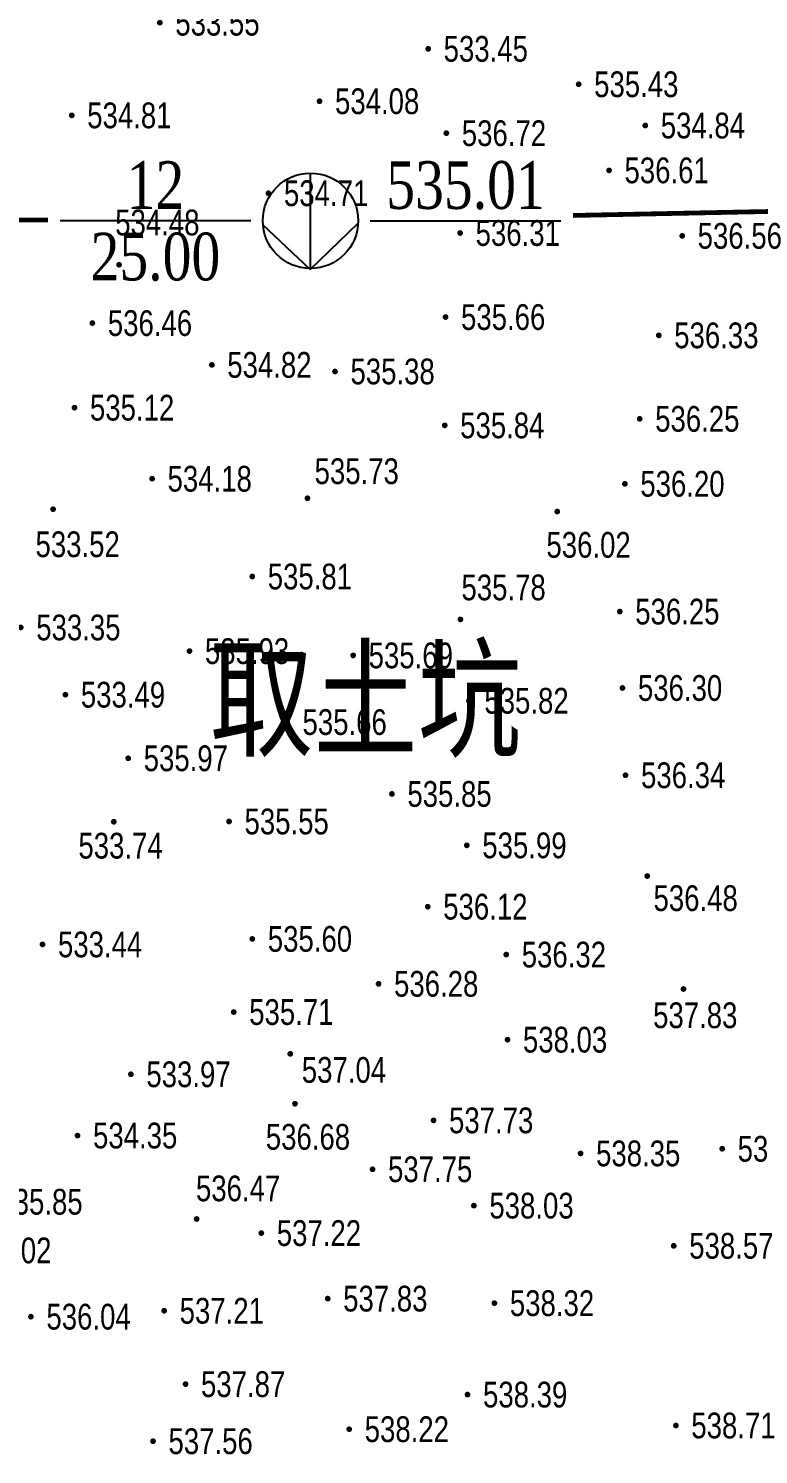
# Model space of a CAD drawing. Header units: millimetres. Extents: x 7408 to 22184, y -2085 to 5798.
# Drawn here: x 7679.1 to 7709.7, y -1968 to -1908.1 of the extents above; entities that cross this region are included whole.
import ezdxf
from ezdxf.enums import TextEntityAlignment as Align

# ---------------------------------------------------------------- set-up
doc = ezdxf.new("R2010")
doc.units = ezdxf.units.MM
doc.linetypes.add('DASHDOT', pattern=[1, 0.5, -0.25, 0, -0.25])
doc.linetypes.add('PMX', pattern=[13, 10, -1, 0, -1, 0, -1])
for name, color, linetype in [('GCD', 252, 'Continuous'), ('KTD', 7, 'Continuous'), ('道路-中心线', 12, 'DASHDOT')]:
    doc.layers.add(name, color=color, linetype=linetype)
doc.styles.add('DZNUM', font='TIMES.TTF')
doc.styles.add('HZ', font='jzfz_ena.shx', dxfattribs={"width": 0.7, "bigfont": 'jzfz_cna.shx'})

# ---------------------------------------------------------------- blocks, each defined once
blk = doc.blocks.new('tl_bgk')
for p, q in [((-0.02, 2), (-0.02, -2.046)), ((-0.02, -2.046), (-1.992, -0.174)), ((-0.02, -2.046), (1.998, -0.093))]:
    blk.add_line(p, q)
blk.add_circle((0, 0), 2)
blk = doc.blocks.new('GC200')
at = {"linetype": 'Continuous', "const_width": 0.2, "flags": 128}
blk.add_lwpolyline([(-0.1, 0, 1), (0.1, 0, 1)], format="xyb", close=True, dxfattribs=at)
blk = doc.blocks.new('122121')
at = {"layer": 'GCD', "color": 252, "linetype": 'Continuous', "lineweight": 5}
ref = blk.add_blockref('GC200', (7684.583, -1907.906, 266.773), dxfattribs=dict(at, xscale=0.6, yscale=0.6, zscale=0.6))
ref.add_attrib('height', '533.55', dxfattribs={"linetype": 'Continuous', "height": 1.08, "style": 'HZ', "width": 0.8}).set_placement((7685.231, -1907.906, 266.773), align=Align.MIDDLE_LEFT)
ref = blk.add_blockref('GC200', (7695.831, -1909.002, 266.724), dxfattribs=dict(at, xscale=0.6, yscale=0.6, zscale=0.6))
ref.add_attrib('height', '533.45', dxfattribs={"linetype": 'Continuous', "height": 1.08, "style": 'HZ', "width": 0.8}).set_placement((7696.479, -1909.002, 266.724), align=Align.MIDDLE_LEFT)
ref = blk.add_blockref('GC200', (7702.14, -1910.489, 267.716), dxfattribs=dict(at, xscale=0.6, yscale=0.6, zscale=0.6))
ref.add_attrib('height', '535.43', dxfattribs={"linetype": 'Continuous', "height": 1.08, "style": 'HZ', "width": 0.8}).set_placement((7702.788, -1910.489, 267.716), align=Align.MIDDLE_LEFT)
ref = blk.add_blockref('GC200', (7691.276, -1911.201, 267.041), dxfattribs=dict(at, xscale=0.6, yscale=0.6, zscale=0.6))
ref.add_attrib('height', '534.08', dxfattribs={"linetype": 'Continuous', "height": 1.08, "style": 'HZ', "width": 0.8}).set_placement((7691.925, -1911.201, 267.041), align=Align.MIDDLE_LEFT)
ref = blk.add_blockref('GC200', (7680.889, -1911.793, 267.404), dxfattribs=dict(at, xscale=0.6, yscale=0.6, zscale=0.6))
ref.add_attrib('height', '534.81', dxfattribs={"linetype": 'Continuous', "height": 1.08, "style": 'HZ', "width": 0.8}).set_placement((7681.537, -1911.793, 267.404), align=Align.MIDDLE_LEFT)
ref = blk.add_blockref('GC200', (7704.933, -1912.219, 267.421), dxfattribs=dict(at, xscale=0.6, yscale=0.6, zscale=0.6))
ref.add_attrib('height', '534.84', dxfattribs={"linetype": 'Continuous', "height": 1.08, "style": 'HZ', "width": 0.8}).set_placement((7705.581, -1912.219, 267.421), align=Align.MIDDLE_LEFT)
ref = blk.add_blockref('GC200', (7696.592, -1912.541, 268.361), dxfattribs=dict(at, xscale=0.6, yscale=0.6, zscale=0.6))
ref.add_attrib('height', '536.72', dxfattribs={"linetype": 'Continuous', "height": 1.08, "style": 'HZ', "width": 0.8}).set_placement((7697.24, -1912.541, 268.361), align=Align.MIDDLE_LEFT)
ref = blk.add_blockref('GC200', (7703.412, -1914.1, 268.307), dxfattribs=dict(at, xscale=0.6, yscale=0.6, zscale=0.6))
ref.add_attrib('height', '536.61', dxfattribs={"linetype": 'Continuous', "height": 1.08, "style": 'HZ', "width": 0.8}).set_placement((7704.06, -1914.1, 268.307), align=Align.MIDDLE_LEFT)
ref = blk.add_blockref('GC200', (7689.136, -1915.061, 267.355), dxfattribs=dict(at, xscale=0.6, yscale=0.6, zscale=0.6))
ref.add_attrib('height', '534.71', dxfattribs={"linetype": 'Continuous', "height": 1.08, "style": 'HZ', "width": 0.8}).set_placement((7689.785, -1915.061, 267.355), align=Align.MIDDLE_LEFT)
ref = blk.add_blockref('GC200', (7682.872, -1918.059, 267.241), dxfattribs=dict(at, xscale=0.6, yscale=0.6, zscale=0.6))
ref.add_attrib('height', '534.48', dxfattribs={"linetype": 'Continuous', "height": 1.08, "style": 'HZ', "width": 0.8}).set_placement((7682.711, -1916.288, 267.241), align=Align.MIDDLE_LEFT)
ref = blk.add_blockref('GC200', (7697.171, -1916.728, 268.156), dxfattribs=dict(at, xscale=0.6, yscale=0.6, zscale=0.6))
ref.add_attrib('height', '536.31', dxfattribs={"linetype": 'Continuous', "height": 1.08, "style": 'HZ', "width": 0.8}).set_placement((7697.819, -1916.728, 268.156), align=Align.MIDDLE_LEFT)
ref = blk.add_blockref('GC200', (7706.48, -1916.847, 268.279), dxfattribs=dict(at, xscale=0.6, yscale=0.6, zscale=0.6))
ref.add_attrib('height', '536.56', dxfattribs={"linetype": 'Continuous', "height": 1.08, "style": 'HZ', "width": 0.8}).set_placement((7707.128, -1916.847, 268.279), align=Align.MIDDLE_LEFT)
ref = blk.add_blockref('GC200', (7681.752, -1920.506, 268.229), dxfattribs=dict(at, xscale=0.6, yscale=0.6, zscale=0.6))
ref.add_attrib('height', '536.46', dxfattribs={"linetype": 'Continuous', "height": 1.08, "style": 'HZ', "width": 0.8}).set_placement((7682.401, -1920.506, 268.229), align=Align.MIDDLE_LEFT)
ref = blk.add_blockref('GC200', (7696.56, -1920.253, 267.83), dxfattribs=dict(at, xscale=0.6, yscale=0.6, zscale=0.6))
ref.add_attrib('height', '535.66', dxfattribs={"linetype": 'Continuous', "height": 1.08, "style": 'HZ', "width": 0.8}).set_placement((7697.208, -1920.253, 267.83), align=Align.MIDDLE_LEFT)
ref = blk.add_blockref('GC200', (7705.497, -1921.021, 268.164), dxfattribs=dict(at, xscale=0.6, yscale=0.6, zscale=0.6))
ref.add_attrib('height', '536.33', dxfattribs={"linetype": 'Continuous', "height": 1.08, "style": 'HZ', "width": 0.8}).set_placement((7706.145, -1921.021, 268.164), align=Align.MIDDLE_LEFT)
ref = blk.add_blockref('GC200', (7686.76, -1922.26, 267.408), dxfattribs=dict(at, xscale=0.6, yscale=0.6, zscale=0.6))
ref.add_attrib('height', '534.82', dxfattribs={"linetype": 'Continuous', "height": 1.08, "style": 'HZ', "width": 0.8}).set_placement((7687.408, -1922.26, 267.408), align=Align.MIDDLE_LEFT)
ref = blk.add_blockref('GC200', (7691.925, -1922.535, 267.691), dxfattribs=dict(at, xscale=0.6, yscale=0.6, zscale=0.6))
ref.add_attrib('height', '535.38', dxfattribs={"linetype": 'Continuous', "height": 1.08, "style": 'HZ', "width": 0.8}).set_placement((7692.573, -1922.535, 267.691), align=Align.MIDDLE_LEFT)
ref = blk.add_blockref('GC200', (7681.004, -1924.055, 267.56), dxfattribs=dict(at, xscale=0.6, yscale=0.6, zscale=0.6))
ref.add_attrib('height', '535.12', dxfattribs={"linetype": 'Continuous', "height": 1.08, "style": 'HZ', "width": 0.8}).set_placement((7681.652, -1924.055, 267.56), align=Align.MIDDLE_LEFT)
ref = blk.add_blockref('GC200', (7696.523, -1924.797, 267.921), dxfattribs=dict(at, xscale=0.6, yscale=0.6, zscale=0.6))
ref.add_attrib('height', '535.84', dxfattribs={"linetype": 'Continuous', "height": 1.08, "style": 'HZ', "width": 0.8}).set_placement((7697.171, -1924.797, 267.921), align=Align.MIDDLE_LEFT)
ref = blk.add_blockref('GC200', (7704.698, -1924.524, 268.127), dxfattribs=dict(at, xscale=0.6, yscale=0.6, zscale=0.6))
ref.add_attrib('height', '536.25', dxfattribs={"linetype": 'Continuous', "height": 1.08, "style": 'HZ', "width": 0.8}).set_placement((7705.346, -1924.524, 268.127), align=Align.MIDDLE_LEFT)
ref = blk.add_blockref('GC200', (7684.257, -1927.035, 267.089), dxfattribs=dict(at, xscale=0.6, yscale=0.6, zscale=0.6))
ref.add_attrib('height', '534.18', dxfattribs={"linetype": 'Continuous', "height": 1.08, "style": 'HZ', "width": 0.8}).set_placement((7684.905, -1927.035, 267.089), align=Align.MIDDLE_LEFT)
ref = blk.add_blockref('GC200', (7690.769, -1927.856, 267.863), dxfattribs=dict(at, xscale=0.6, yscale=0.6, zscale=0.6))
ref.add_attrib('height', '535.73', dxfattribs={"linetype": 'Continuous', "height": 1.08, "style": 'HZ', "width": 0.8}).set_placement((7691.069, -1926.719, 267.863), align=Align.MIDDLE_LEFT)
ref = blk.add_blockref('GC200', (7704.076, -1927.248, 268.099), dxfattribs=dict(at, xscale=0.6, yscale=0.6, zscale=0.6))
ref.add_attrib('height', '536.20', dxfattribs={"linetype": 'Continuous', "height": 1.08, "style": 'HZ', "width": 0.8}).set_placement((7704.724, -1927.248, 268.099), align=Align.MIDDLE_LEFT)
ref = blk.add_blockref('GC200', (7680.106, -1928.314, 266.758), dxfattribs=dict(at, xscale=0.6, yscale=0.6, zscale=0.6))
ref.add_attrib('height', '533.52', dxfattribs={"linetype": 'Continuous', "height": 1.08, "style": 'HZ', "width": 0.8}).set_placement((7679.369, -1929.785, 266.758), align=Align.MIDDLE_LEFT)
ref = blk.add_blockref('GC200', (7701.243, -1928.412, 268.01), dxfattribs=dict(at, xscale=0.6, yscale=0.6, zscale=0.6))
ref.add_attrib('height', '536.02', dxfattribs={"linetype": 'Continuous', "height": 1.08, "style": 'HZ', "width": 0.8}).set_placement((7700.788, -1929.81, 268.01), align=Align.MIDDLE_LEFT)
ref = blk.add_blockref('GC200', (7688.457, -1931.136, 267.904), dxfattribs=dict(at, xscale=0.6, yscale=0.6, zscale=0.6))
ref.add_attrib('height', '535.81', dxfattribs={"linetype": 'Continuous', "height": 1.08, "style": 'HZ', "width": 0.8}).set_placement((7689.105, -1931.136, 267.904), align=Align.MIDDLE_LEFT)
ref = blk.add_blockref('GC200', (7697.182, -1932.935, 267.892), dxfattribs=dict(at, xscale=0.6, yscale=0.6, zscale=0.6))
ref.add_attrib('height', '535.78', dxfattribs={"linetype": 'Continuous', "height": 1.08, "style": 'HZ', "width": 0.8}).set_placement((7697.226, -1931.594, 267.892), align=Align.MIDDLE_LEFT)
ref = blk.add_blockref('GC200', (7703.862, -1932.609, 268.127), dxfattribs=dict(at, xscale=0.6, yscale=0.6, zscale=0.6))
ref.add_attrib('height', '536.25', dxfattribs={"linetype": 'Continuous', "height": 1.08, "style": 'HZ', "width": 0.8}).set_placement((7704.51, -1932.609, 268.127), align=Align.MIDDLE_LEFT)
ref = blk.add_blockref('GC200', (7678.752, -1933.274, 266.677), dxfattribs=dict(at, xscale=0.6, yscale=0.6, zscale=0.6))
ref.add_attrib('height', '533.35', dxfattribs={"linetype": 'Continuous', "height": 1.08, "style": 'HZ', "width": 0.8}).set_placement((7679.4, -1933.274, 266.677), align=Align.MIDDLE_LEFT)
ref = blk.add_blockref('GC200', (7685.824, -1934.266, 267.965), dxfattribs=dict(at, xscale=0.6, yscale=0.6, zscale=0.6))
ref.add_attrib('height', '535.93', dxfattribs={"linetype": 'Continuous', "height": 1.08, "style": 'HZ', "width": 0.8}).set_placement((7686.472, -1934.266, 267.965), align=Align.MIDDLE_LEFT)
ref = blk.add_blockref('GC200', (7692.686, -1934.446, 267.847), dxfattribs=dict(at, xscale=0.6, yscale=0.6, zscale=0.6))
ref.add_attrib('height', '535.69', dxfattribs={"linetype": 'Continuous', "height": 1.08, "style": 'HZ', "width": 0.8}).set_placement((7693.335, -1934.446, 267.847), align=Align.MIDDLE_LEFT)
ref = blk.add_blockref('GC200', (7680.622, -1936.094, 266.743), dxfattribs=dict(at, xscale=0.6, yscale=0.6, zscale=0.6))
ref.add_attrib('height', '533.49', dxfattribs={"linetype": 'Continuous', "height": 1.08, "style": 'HZ', "width": 0.8}).set_placement((7681.27, -1936.094, 266.743), align=Align.MIDDLE_LEFT)
ref = blk.add_blockref('GC200', (7703.975, -1935.813, 268.148), dxfattribs=dict(at, xscale=0.6, yscale=0.6, zscale=0.6))
ref.add_attrib('height', '536.30', dxfattribs={"linetype": 'Continuous', "height": 1.08, "style": 'HZ', "width": 0.8}).set_placement((7704.624, -1935.813, 268.148), align=Align.MIDDLE_LEFT)
ref = blk.add_blockref('GC200', (7697.538, -1936.348, 267.912), dxfattribs=dict(at, xscale=0.6, yscale=0.6, zscale=0.6))
ref.add_attrib('height', '535.82', dxfattribs={"linetype": 'Continuous', "height": 1.08, "style": 'HZ', "width": 0.8}).set_placement((7698.187, -1936.348, 267.912), align=Align.MIDDLE_LEFT)
ref = blk.add_blockref('GC200', (7689.915, -1937.242, 267.828), dxfattribs=dict(at, xscale=0.6, yscale=0.6, zscale=0.6))
ref.add_attrib('height', '535.66', dxfattribs={"linetype": 'Continuous', "height": 1.08, "style": 'HZ', "width": 0.8}).set_placement((7690.563, -1937.242, 267.828), align=Align.MIDDLE_LEFT)
ref = blk.add_blockref('GC200', (7683.257, -1938.762, 267.985), dxfattribs=dict(at, xscale=0.6, yscale=0.6, zscale=0.6))
ref.add_attrib('height', '535.97', dxfattribs={"linetype": 'Continuous', "height": 1.08, "style": 'HZ', "width": 0.8}).set_placement((7683.905, -1938.762, 267.985), align=Align.MIDDLE_LEFT)
ref = blk.add_blockref('GC200', (7704.105, -1939.474, 268.172), dxfattribs=dict(at, xscale=0.6, yscale=0.6, zscale=0.6))
ref.add_attrib('height', '536.34', dxfattribs={"linetype": 'Continuous', "height": 1.08, "style": 'HZ', "width": 0.8}).set_placement((7704.754, -1939.474, 268.172), align=Align.MIDDLE_LEFT)
ref = blk.add_blockref('GC200', (7694.311, -1940.258, 267.924), dxfattribs=dict(at, xscale=0.6, yscale=0.6, zscale=0.6))
ref.add_attrib('height', '535.85', dxfattribs={"linetype": 'Continuous', "height": 1.08, "style": 'HZ', "width": 0.8}).set_placement((7694.959, -1940.258, 267.924), align=Align.MIDDLE_LEFT)
ref = blk.add_blockref('GC200', (7687.484, -1941.414, 267.776), dxfattribs=dict(at, xscale=0.6, yscale=0.6, zscale=0.6))
ref.add_attrib('height', '535.55', dxfattribs={"linetype": 'Continuous', "height": 1.08, "style": 'HZ', "width": 0.8}).set_placement((7688.132, -1941.414, 267.776), align=Align.MIDDLE_LEFT)
ref = blk.add_blockref('GC200', (7682.651, -1941.424, 266.871), dxfattribs=dict(at, xscale=0.6, yscale=0.6, zscale=0.6))
ref.add_attrib('height', '533.74', dxfattribs={"linetype": 'Continuous', "height": 1.08, "style": 'HZ', "width": 0.8}).set_placement((7681.168, -1942.428, 266.871), align=Align.MIDDLE_LEFT)
ref = blk.add_blockref('GC200', (7697.452, -1942.414, 267.993), dxfattribs=dict(at, xscale=0.6, yscale=0.6, zscale=0.6))
ref.add_attrib('height', '535.99', dxfattribs={"linetype": 'Continuous', "height": 1.08, "style": 'HZ', "width": 0.8}).set_placement((7698.1, -1942.414, 267.993), align=Align.MIDDLE_LEFT)
ref = blk.add_blockref('GC200', (7705.016, -1943.701, 268.241), dxfattribs=dict(at, xscale=0.6, yscale=0.6, zscale=0.6))
ref.add_attrib('height', '536.48', dxfattribs={"linetype": 'Continuous', "height": 1.08, "style": 'HZ', "width": 0.8}).set_placement((7705.277, -1944.628, 268.241), align=Align.MIDDLE_LEFT)
ref = blk.add_blockref('GC200', (7695.812, -1944.987, 268.058), dxfattribs=dict(at, xscale=0.6, yscale=0.6, zscale=0.6))
ref.add_attrib('height', '536.12', dxfattribs={"linetype": 'Continuous', "height": 1.08, "style": 'HZ', "width": 0.8}).set_placement((7696.461, -1944.987, 268.058), align=Align.MIDDLE_LEFT)
ref = blk.add_blockref('GC200', (7688.458, -1946.339, 267.8), dxfattribs=dict(at, xscale=0.6, yscale=0.6, zscale=0.6))
ref.add_attrib('height', '535.60', dxfattribs={"linetype": 'Continuous', "height": 1.08, "style": 'HZ', "width": 0.8}).set_placement((7689.107, -1946.339, 267.8), align=Align.MIDDLE_LEFT)
ref = blk.add_blockref('GC200', (7679.664, -1946.569, 266.72), dxfattribs=dict(at, xscale=0.6, yscale=0.6, zscale=0.6))
ref.add_attrib('height', '533.44', dxfattribs={"linetype": 'Continuous', "height": 1.08, "style": 'HZ', "width": 0.8}).set_placement((7680.312, -1946.569, 266.72), align=Align.MIDDLE_LEFT)
ref = blk.add_blockref('GC200', (7699.105, -1946.997, 268.158), dxfattribs=dict(at, xscale=0.6, yscale=0.6, zscale=0.6))
ref.add_attrib('height', '536.32', dxfattribs={"linetype": 'Continuous', "height": 1.08, "style": 'HZ', "width": 0.8}).set_placement((7699.753, -1946.997, 268.158), align=Align.MIDDLE_LEFT)
ref = blk.add_blockref('GC200', (7693.752, -1948.223, 268.139), dxfattribs=dict(at, xscale=0.6, yscale=0.6, zscale=0.6))
ref.add_attrib('height', '536.28', dxfattribs={"linetype": 'Continuous', "height": 1.08, "style": 'HZ', "width": 0.8}).set_placement((7694.4, -1948.223, 268.139), align=Align.MIDDLE_LEFT)
ref = blk.add_blockref('GC200', (7706.532, -1948.44, 268.913), dxfattribs=dict(at, xscale=0.6, yscale=0.6, zscale=0.6))
ref.add_attrib('height', '537.83', dxfattribs={"linetype": 'Continuous', "height": 1.08, "style": 'HZ', "width": 0.8}).set_placement((7705.26, -1949.541, 268.913), align=Align.MIDDLE_LEFT)
ref = blk.add_blockref('GC200', (7687.679, -1949.406, 267.853), dxfattribs=dict(at, xscale=0.6, yscale=0.6, zscale=0.6))
ref.add_attrib('height', '535.71', dxfattribs={"linetype": 'Continuous', "height": 1.08, "style": 'HZ', "width": 0.8}).set_placement((7688.327, -1949.406, 267.853), align=Align.MIDDLE_LEFT)
ref = blk.add_blockref('GC200', (7699.156, -1950.566, 269.014), dxfattribs=dict(at, xscale=0.6, yscale=0.6, zscale=0.6))
ref.add_attrib('height', '538.03', dxfattribs={"linetype": 'Continuous', "height": 1.08, "style": 'HZ', "width": 0.8}).set_placement((7699.804, -1950.566, 269.014), align=Align.MIDDLE_LEFT)
ref = blk.add_blockref('GC200', (7690.048, -1951.159, 268.519), dxfattribs=dict(at, xscale=0.6, yscale=0.6, zscale=0.6))
ref.add_attrib('height', '537.04', dxfattribs={"linetype": 'Continuous', "height": 1.08, "style": 'HZ', "width": 0.8}).set_placement((7690.533, -1951.834, 268.519), align=Align.MIDDLE_LEFT)
ref = blk.add_blockref('GC200', (7683.369, -1952.017, 266.986), dxfattribs=dict(at, xscale=0.6, yscale=0.6, zscale=0.6))
ref.add_attrib('height', '533.97', dxfattribs={"linetype": 'Continuous', "height": 1.08, "style": 'HZ', "width": 0.8}).set_placement((7684.017, -1952.017, 266.986), align=Align.MIDDLE_LEFT)
ref = blk.add_blockref('GC200', (7690.248, -1953.253, 268.341), dxfattribs=dict(at, xscale=0.6, yscale=0.6, zscale=0.6))
ref.add_attrib('height', '536.68', dxfattribs={"linetype": 'Continuous', "height": 1.08, "style": 'HZ', "width": 0.8}).set_placement((7689.024, -1954.642, 268.341), align=Align.MIDDLE_LEFT)
ref = blk.add_blockref('GC200', (7696.057, -1953.951, 268.865), dxfattribs=dict(at, xscale=0.6, yscale=0.6, zscale=0.6))
ref.add_attrib('height', '537.73', dxfattribs={"linetype": 'Continuous', "height": 1.08, "style": 'HZ', "width": 0.8}).set_placement((7696.705, -1953.951, 268.865), align=Align.MIDDLE_LEFT)
ref = blk.add_blockref('GC200', (7681.132, -1954.588, 267.175), dxfattribs=dict(at, xscale=0.6, yscale=0.6, zscale=0.6))
ref.add_attrib('height', '534.35', dxfattribs={"linetype": 'Continuous', "height": 1.08, "style": 'HZ', "width": 0.8}).set_placement((7681.781, -1954.588, 267.175), align=Align.MIDDLE_LEFT)
ref = blk.add_blockref('GC200', (7708.156, -1955.143, 269.055), dxfattribs=dict(at, xscale=0.6, yscale=0.6, zscale=0.6))
ref.add_attrib('height', '538.11', dxfattribs={"linetype": 'Continuous', "height": 1.08, "style": 'HZ', "width": 0.8}).set_placement((7708.804, -1955.143, 269.055), align=Align.MIDDLE_LEFT)
ref = blk.add_blockref('GC200', (7702.221, -1955.336, 269.177), dxfattribs=dict(at, xscale=0.6, yscale=0.6, zscale=0.6))
ref.add_attrib('height', '538.35', dxfattribs={"linetype": 'Continuous', "height": 1.08, "style": 'HZ', "width": 0.8}).set_placement((7702.869, -1955.336, 269.177), align=Align.MIDDLE_LEFT)
ref = blk.add_blockref('GC200', (7693.499, -1956.002, 268.874), dxfattribs=dict(at, xscale=0.6, yscale=0.6, zscale=0.6))
ref.add_attrib('height', '537.75', dxfattribs={"linetype": 'Continuous', "height": 1.08, "style": 'HZ', "width": 0.8}).set_placement((7694.148, -1956.002, 268.874), align=Align.MIDDLE_LEFT)
ref = blk.add_blockref('GC200', (7686.126, -1958.088, 268.233), dxfattribs=dict(at, xscale=0.6, yscale=0.6, zscale=0.6))
ref.add_attrib('height', '536.47', dxfattribs={"linetype": 'Continuous', "height": 1.08, "style": 'HZ', "width": 0.8}).set_placement((7686.096, -1956.803, 268.233), align=Align.MIDDLE_LEFT)
ref = blk.add_blockref('GC200', (7676.711, -1956.838, 267.923), dxfattribs=dict(at, xscale=0.6, yscale=0.6, zscale=0.6))
ref.add_attrib('height', '535.85', dxfattribs={"linetype": 'Continuous', "height": 1.08, "style": 'HZ', "width": 0.8}).set_placement((7677.813, -1957.364, 267.923), align=Align.MIDDLE_LEFT)
ref = blk.add_blockref('GC200', (7697.748, -1957.527, 269.013), dxfattribs=dict(at, xscale=0.6, yscale=0.6, zscale=0.6))
ref.add_attrib('height', '538.03', dxfattribs={"linetype": 'Continuous', "height": 1.08, "style": 'HZ', "width": 0.8}).set_placement((7698.396, -1957.527, 269.013), align=Align.MIDDLE_LEFT)
ref = blk.add_blockref('GC200', (7688.836, -1958.678, 268.61), dxfattribs=dict(at, xscale=0.6, yscale=0.6, zscale=0.6))
ref.add_attrib('height', '537.22', dxfattribs={"linetype": 'Continuous', "height": 1.08, "style": 'HZ', "width": 0.8}).set_placement((7689.484, -1958.678, 268.61), align=Align.MIDDLE_LEFT)
ref = blk.add_blockref('GC200', (7675.856, -1959.405, 268.01), dxfattribs=dict(at, xscale=0.6, yscale=0.6, zscale=0.6))
ref.add_attrib('height', '536.02', dxfattribs={"linetype": 'Continuous', "height": 1.08, "style": 'HZ', "width": 0.8}).set_placement((7676.505, -1959.405, 268.01), align=Align.MIDDLE_LEFT)
ref = blk.add_blockref('GC200', (7706.126, -1959.212, 269.283), dxfattribs=dict(at, xscale=0.6, yscale=0.6, zscale=0.6))
ref.add_attrib('height', '538.57', dxfattribs={"linetype": 'Continuous', "height": 1.08, "style": 'HZ', "width": 0.8}).set_placement((7706.774, -1959.212, 269.283), align=Align.MIDDLE_LEFT)
ref = blk.add_blockref('GC200', (7691.619, -1961.428, 268.916), dxfattribs=dict(at, xscale=0.6, yscale=0.6, zscale=0.6))
ref.add_attrib('height', '537.83', dxfattribs={"linetype": 'Continuous', "height": 1.08, "style": 'HZ', "width": 0.8}).set_placement((7692.267, -1961.428, 268.916), align=Align.MIDDLE_LEFT)
ref = blk.add_blockref('GC200', (7698.607, -1961.619, 269.158), dxfattribs=dict(at, xscale=0.6, yscale=0.6, zscale=0.6))
ref.add_attrib('height', '538.32', dxfattribs={"linetype": 'Continuous', "height": 1.08, "style": 'HZ', "width": 0.8}).set_placement((7699.255, -1961.619, 269.158), align=Align.MIDDLE_LEFT)
ref = blk.add_blockref('GC200', (7679.178, -1962.185, 268.017), dxfattribs=dict(at, xscale=0.6, yscale=0.6, zscale=0.6))
ref.add_attrib('height', '536.04', dxfattribs={"linetype": 'Continuous', "height": 1.08, "style": 'HZ', "width": 0.8}).set_placement((7679.827, -1962.185, 268.017), align=Align.MIDDLE_LEFT)
ref = blk.add_blockref('GC200', (7684.764, -1961.938, 268.603), dxfattribs=dict(at, xscale=0.6, yscale=0.6, zscale=0.6))
ref.add_attrib('height', '537.21', dxfattribs={"linetype": 'Continuous', "height": 1.08, "style": 'HZ', "width": 0.8}).set_placement((7685.412, -1961.938, 268.603), align=Align.MIDDLE_LEFT)
ref = blk.add_blockref('GC200', (7685.659, -1965.015, 268.935), dxfattribs=dict(at, xscale=0.6, yscale=0.6, zscale=0.6))
ref.add_attrib('height', '537.87', dxfattribs={"linetype": 'Continuous', "height": 1.08, "style": 'HZ', "width": 0.8}).set_placement((7686.307, -1965.015, 268.935), align=Align.MIDDLE_LEFT)
ref = blk.add_blockref('GC200', (7697.481, -1965.453, 269.196), dxfattribs=dict(at, xscale=0.6, yscale=0.6, zscale=0.6))
ref.add_attrib('height', '538.39', dxfattribs={"linetype": 'Continuous', "height": 1.08, "style": 'HZ', "width": 0.8}).set_placement((7698.13, -1965.453, 269.196), align=Align.MIDDLE_LEFT)
ref = blk.add_blockref('GC200', (7692.52, -1966.905, 269.11), dxfattribs=dict(at, xscale=0.6, yscale=0.6, zscale=0.6))
ref.add_attrib('height', '538.22', dxfattribs={"linetype": 'Continuous', "height": 1.08, "style": 'HZ', "width": 0.8}).set_placement((7693.169, -1966.905, 269.11), align=Align.MIDDLE_LEFT)
ref = blk.add_blockref('GC200', (7706.214, -1966.749, 269.357), dxfattribs=dict(at, xscale=0.6, yscale=0.6, zscale=0.6))
ref.add_attrib('height', '538.71', dxfattribs={"linetype": 'Continuous', "height": 1.08, "style": 'HZ', "width": 0.8}).set_placement((7706.862, -1966.749, 269.357), align=Align.MIDDLE_LEFT)
ref = blk.add_blockref('GC200', (7684.296, -1967.41, 268.781), dxfattribs=dict(at, xscale=0.6, yscale=0.6, zscale=0.6))
ref.add_attrib('height', '537.56', dxfattribs={"linetype": 'Continuous', "height": 1.08, "style": 'HZ', "width": 0.8}).set_placement((7684.944, -1967.41, 268.781), align=Align.MIDDLE_LEFT)

msp = doc.modelspace()

# ---------------------------------------------------------------- linework, layer by layer
at = {"layer": 'KTD'}
for p, q in [((7688.397, -1916.215), (7680.397, -1916.215)), ((7693.397, -1916.215), (7701.397, -1916.215))]:
    msp.add_line(p, q, dxfattribs=at)
at = {"layer": 'KTD', "linetype": 'PMX', "ltscale": 0.025, "const_width": 0.2}
for points in [[(7701.897, -1915.992), (7729.415, -1915.433)], [(7636.755, -1916.053), (7679.897, -1916.182)]]:
    msp.add_lwpolyline(points, dxfattribs=at)

# ---------------------------------------------------------------- block references
at = {"layer": 'KTD'}
msp.add_blockref('tl_bgk', (7690.897, -1916.215), dxfattribs=at)
at = {"layer": '道路-中心线', "linetype": 'Continuous'}
msp.add_blockref('122121', (0, 0), dxfattribs=at)

# ---------------------------------------------------------------- texts
at = {"layer": 'KTD', "style": 'DZNUM', "width": 0.8}
for s, p in [('12', (7684.397, -1914.715)), ('535.01', (7697.397, -1914.715)), ('25.00', (7684.397, -1917.715))]:
    msp.add_text(s, height=2, dxfattribs=at).set_placement(p, align=Align.MIDDLE_CENTER)
at = {"layer": 'KTD', "color": 6, "style": 'DZNUM', "width": 0.8}
msp.add_text('取土坑', height=4, dxfattribs=at).set_placement((7693.204, -1936.273), align=Align.MIDDLE_CENTER)

doc.saveas('drawing.dxf')
